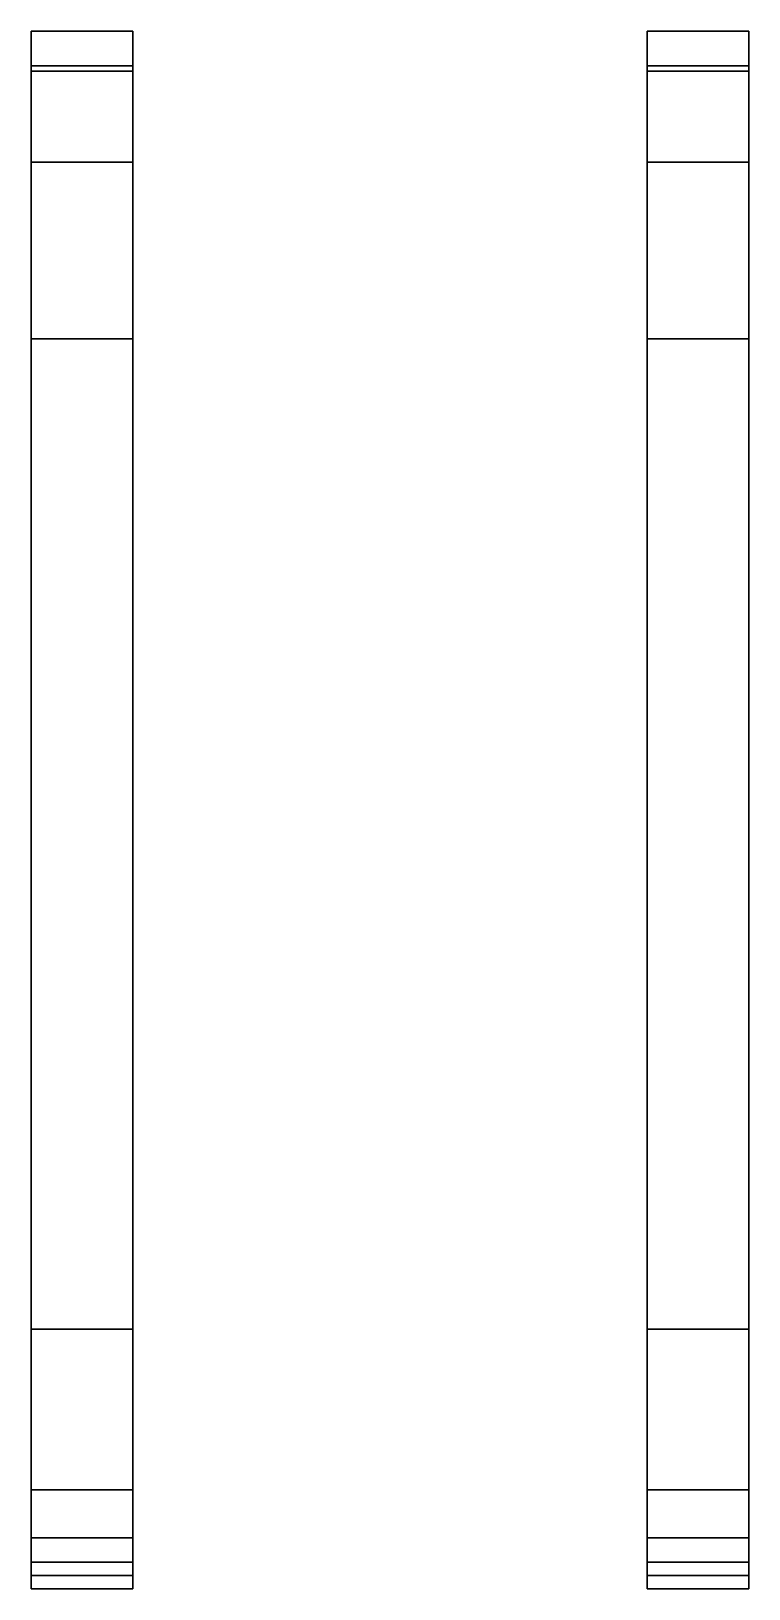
# Model space of a CAD drawing. Extents: x -1.34 to 1.34, y -2.91 to 2.91.
import ezdxf

# ---------------------------------------------------------------- set-up
doc = ezdxf.new("R2010")
doc.units = 0
doc.layers.add('TRACKS', color=3, linetype='CONTINUOUS')

msp = doc.modelspace()

# ---------------------------------------------------------------- linework, layer by layer
at = {"layer": 'TRACKS'}
for points in [[(-1.34, 2.78, 1.16), (-1.34, 2.91, 0.94), (-0.96, 2.91, 0.94), (-0.96, 2.78, 1.16)], [(-0.96, 2.78, 1.16), (-0.96, 2.91, 0.94), (-1.34, 2.91, 0.94), (-1.34, 2.78, 1.16)], [(-1.34, 2.91, 0.72), (-1.34, 2.76, 0.43), (-0.96, 2.76, 0.43), (-0.96, 2.91, 0.72)], [(-0.96, 2.91, 0.72), (-0.96, 2.76, 0.43), (-1.34, 2.76, 0.43), (-1.34, 2.91, 0.72)], [(-0.96, 2.91, 0.94), (-0.96, 2.91, 0.72), (-1.34, 2.91, 0.72), (-1.34, 2.91, 0.94)], [(-1.34, 2.91, 0.94), (-1.34, 2.91, 0.72), (-0.96, 2.91, 0.72), (-0.96, 2.91, 0.94)], [(1.34, 2.91, 0.72), (1.34, 2.76, 0.43), (0.96, 2.76, 0.43), (0.96, 2.91, 0.72)], [(0.96, 2.91, 0.72), (0.96, 2.76, 0.43), (1.34, 2.76, 0.43), (1.34, 2.91, 0.72)], [(1.34, 2.91, 0.94), (1.34, 2.91, 0.72), (0.96, 2.91, 0.72), (0.96, 2.91, 0.94)], [(0.96, 2.91, 0.94), (0.96, 2.91, 0.72), (1.34, 2.91, 0.72), (1.34, 2.91, 0.94)], [(0.96, 2.78, 1.16), (0.96, 2.91, 0.94), (1.34, 2.91, 0.94), (1.34, 2.78, 1.16)], [(1.34, 2.78, 1.16), (1.34, 2.91, 0.94), (0.96, 2.91, 0.94), (0.96, 2.78, 1.16)], [(-0.96, 2.42, 1.29), (-0.96, 2.78, 1.16), (-1.34, 2.78, 1.16), (-1.34, 2.42, 1.29)], [(-1.34, 2.42, 1.29), (-1.34, 2.78, 1.16), (-0.96, 2.78, 1.16), (-0.96, 2.42, 1.29)], [(-0.96, 2.76, 0.43), (-0.96, 1.76, 0.01), (-1.34, 1.76, 0.01), (-1.34, 2.76, 0.43)], [(-1.34, 2.76, 0.43), (-1.34, 1.76, 0.01), (-0.96, 1.76, 0.01), (-0.96, 2.76, 0.43)], [(1.34, 2.42, 1.29), (1.34, 2.78, 1.16), (0.96, 2.78, 1.16), (0.96, 2.42, 1.29)], [(0.96, 2.42, 1.29), (0.96, 2.78, 1.16), (1.34, 2.78, 1.16), (1.34, 2.42, 1.29)], [(1.34, 2.76, 0.43), (1.34, 1.76, 0.01), (0.96, 1.76, 0.01), (0.96, 2.76, 0.43)], [(0.96, 2.76, 0.43), (0.96, 1.76, 0.01), (1.34, 1.76, 0.01), (1.34, 2.76, 0.43)], [(-1.34, 1.76, 0.01), (-1.34, -1.94, 0.01), (-0.96, -1.94, 0.01), (-0.96, 1.76, 0.01)], [(-0.96, 1.76, 0.01), (-0.96, -1.94, 0.01), (-1.34, -1.94, 0.01), (-1.34, 1.76, 0.01)], [(0.96, 1.76, 0.01), (0.96, -1.94, 0.01), (1.34, -1.94, 0.01), (1.34, 1.76, 0.01)], [(1.34, 1.76, 0.01), (1.34, -1.94, 0.01), (0.96, -1.94, 0.01), (0.96, 1.76, 0.01)], [(-0.96, -1.94, 0.01), (-0.96, -2.72, 0.26), (-1.34, -2.72, 0.26), (-1.34, -1.94, 0.01)], [(-1.34, -1.94, 0.01), (-1.34, -2.72, 0.26), (-0.96, -2.72, 0.26), (-0.96, -1.94, 0.01)], [(1.34, -1.94, 0.01), (1.34, -2.72, 0.26), (0.96, -2.72, 0.26), (0.96, -1.94, 0.01)], [(0.96, -1.94, 0.01), (0.96, -2.72, 0.26), (1.34, -2.72, 0.26), (1.34, -1.94, 0.01)], [(-0.96, -2.81, 0.87), (-0.96, -2.54, 0.96), (-1.34, -2.54, 0.96), (-1.34, -2.81, 0.87)], [(-1.34, -2.81, 0.87), (-1.34, -2.54, 0.96), (-0.96, -2.54, 0.96), (-0.96, -2.81, 0.87)], [(1.34, -2.81, 0.87), (1.34, -2.54, 0.96), (0.96, -2.54, 0.96), (0.96, -2.81, 0.87)], [(0.96, -2.81, 0.87), (0.96, -2.54, 0.96), (1.34, -2.54, 0.96), (1.34, -2.81, 0.87)], [(-0.96, -2.72, 0.26), (-0.96, -2.86, 0.35), (-1.34, -2.86, 0.35), (-1.34, -2.72, 0.26)], [(-1.34, -2.72, 0.26), (-1.34, -2.86, 0.35), (-0.96, -2.86, 0.35), (-0.96, -2.72, 0.26)], [(1.34, -2.72, 0.26), (1.34, -2.86, 0.35), (0.96, -2.86, 0.35), (0.96, -2.72, 0.26)], [(0.96, -2.72, 0.26), (0.96, -2.86, 0.35), (1.34, -2.86, 0.35), (1.34, -2.72, 0.26)], [(-1.34, -2.91, 0.68), (-1.34, -2.81, 0.87), (-0.96, -2.81, 0.87), (-0.96, -2.91, 0.68)], [(-0.96, -2.91, 0.68), (-0.96, -2.81, 0.87), (-1.34, -2.81, 0.87), (-1.34, -2.91, 0.68)], [(0.96, -2.91, 0.68), (0.96, -2.81, 0.87), (1.34, -2.81, 0.87), (1.34, -2.91, 0.68)], [(1.34, -2.91, 0.68), (1.34, -2.81, 0.87), (0.96, -2.81, 0.87), (0.96, -2.91, 0.68)], [(-1.34, -2.86, 0.35), (-1.34, -2.91, 0.49), (-0.96, -2.91, 0.49), (-0.96, -2.86, 0.35)], [(-0.96, -2.86, 0.35), (-0.96, -2.91, 0.49), (-1.34, -2.91, 0.49), (-1.34, -2.86, 0.35)], [(-1.34, -2.91, 0.49), (-1.34, -2.91, 0.68), (-0.96, -2.91, 0.68), (-0.96, -2.91, 0.49)], [(-0.96, -2.91, 0.49), (-0.96, -2.91, 0.68), (-1.34, -2.91, 0.68), (-1.34, -2.91, 0.49)], [(0.96, -2.86, 0.35), (0.96, -2.91, 0.49), (1.34, -2.91, 0.49), (1.34, -2.86, 0.35)], [(1.34, -2.86, 0.35), (1.34, -2.91, 0.49), (0.96, -2.91, 0.49), (0.96, -2.86, 0.35)], [(1.34, -2.91, 0.49), (1.34, -2.91, 0.68), (0.96, -2.91, 0.68), (0.96, -2.91, 0.49)], [(0.96, -2.91, 0.49), (0.96, -2.91, 0.68), (1.34, -2.91, 0.68), (1.34, -2.91, 0.49)]]:
    msp.add_3dface(points, dxfattribs=at)

doc.saveas('drawing.dxf')
